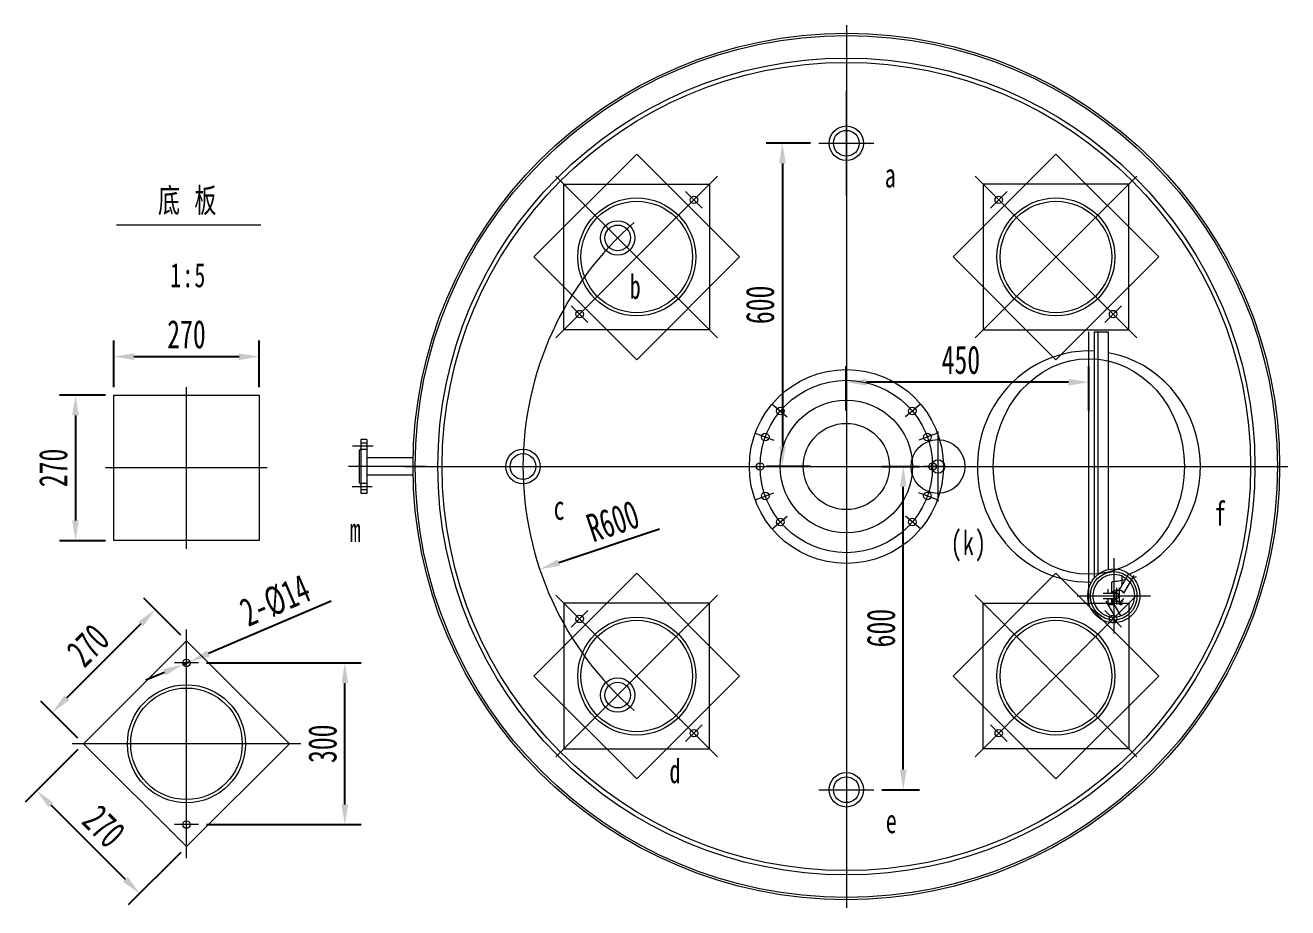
# Model space of a CAD drawing. Header units: millimetres. Extents: x 3545 to 4112, y 673 to 1094.
# Drawn here: x 3545 to 3701.2, y 728.6 to 837.8 of the extents above; entities that cross this region are included whole.
import ezdxf

# ---------------------------------------------------------------- set-up
doc = ezdxf.new("R2010")
doc.units = ezdxf.units.MM
doc.header["$PDSIZE"] = -5
doc.layers.get('Defpoints').update_dxf_attribs({"lineweight": 18})
doc.layers.add('细线', color=7, linetype='Continuous', lineweight=15)
doc.styles.get("Standard").update_dxf_attribs({"font": 'txt.shx', "width": 0.7, "oblique": 15, "bigfont": 'gbcbig.shx'})
doc.styles.add('标准', font='', dxfattribs={"width": 0.667})
doc.styles.get('标准').set_extended_font_data('仿宋_gb2312')
doc.dimstyles.new('15', dxfattribs={"dimtxt": 3.5, "dimasz": 2.5, "dimexe": 2, "dimexo": 1, "dimgap": 1, "dimtad": 1, "dimdec": 1, "dimlfac": 15, "dimdsep": 46, "dimtxsty": 'Standard', "dimcen": 0.1, "dimdle": 5, "dimadec": 0, "dimazin": 0, "dimtfac": 1, "dimtdec": 1, "dimtmove": 0, "dimatfit": 3, "dimfxl": 0, "dimtolj": 1, "dimarcsym": 0})

# ---------------------------------------------------------------- blocks, each defined once
blk = doc.blocks.new('*D64')
at = {"layer": 'Defpoints', "color": 0, "transparency": 16777216}
for p in [(3646.57, 783.25), (3608.64, 770.54)]:
    blk.add_point(p, dxfattribs=at)
at = {"layer": '细线', "color": 0, "lineweight": -2, "transparency": 16777216}
blk.add_line((3623.48, 775.51), (3611.02, 771.34), dxfattribs=at)
at = {"layer": '细线', "color": 0, "transparency": 16777216}
blk.add_solid([(3610.88, 771.73), (3611.15, 770.94), (3608.64, 770.54)], dxfattribs=at)
at = {"layer": '细线', "color": 0, "transparency": 16777216, "insert": (3617.7, 776.48), "char_height": 3.5, "attachment_point": 5, "rotation": 18.5184, "style": '标准'}
blk.add_mtext('\\A1;R600', dxfattribs=at)
blk = doc.blocks.new('*D67')
at = {"layer": 'Defpoints', "color": 0, "transparency": 16777216}
for p in [(3646.57, 793.68), (3646.57, 789.18), (3676.57, 789.18)]:
    blk.add_point(p, dxfattribs=at)
at = {"layer": '细线', "color": 0, "lineweight": -2, "transparency": 16777216}
for p, q in [((3646.57, 790.18), (3646.57, 795.68)), ((3676.57, 790.18), (3676.57, 795.68)), ((3674.07, 793.68), (3649.07, 793.68))]:
    blk.add_line(p, q, dxfattribs=at)
at = {"layer": '细线', "color": 0, "transparency": 16777216}
for points in [[(3649.07, 794.09), (3649.07, 793.26), (3646.57, 793.68)], [(3674.07, 794.09), (3674.07, 793.26), (3676.57, 793.68)]]:
    blk.add_solid(points, dxfattribs=at)
at = {"layer": '细线', "color": 0, "transparency": 16777216, "insert": (3660.74, 796.43), "char_height": 3.5, "attachment_point": 5, "style": '标准'}
blk.add_mtext('\\A1;450', dxfattribs=at)
blk = doc.blocks.new('*D103')
at = {"layer": 'Defpoints', "color": 0, "transparency": 16777216}
for p in [(3643.16, 823.25), (3638.66, 783.25), (3643.16, 783.25)]:
    blk.add_point(p, dxfattribs=at)
at = {"layer": '细线', "color": 0, "lineweight": -2, "transparency": 16777216}
for p, q in [((3642.16, 823.25), (3636.66, 823.25)), ((3638.66, 820.75), (3638.66, 785.75)), ((3642.16, 783.25), (3636.66, 783.25))]:
    blk.add_line(p, q, dxfattribs=at)
at = {"layer": '细线', "color": 0, "transparency": 16777216}
for points in [[(3638.25, 820.75), (3639.08, 820.75), (3638.66, 823.25)], [(3638.25, 785.75), (3639.08, 785.75), (3638.66, 783.25)]]:
    blk.add_solid(points, dxfattribs=at)
at = {"layer": '细线', "color": 0, "transparency": 16777216, "insert": (3635.91, 803.25), "char_height": 3.5, "attachment_point": 5, "rotation": 90, "style": '标准'}
blk.add_mtext('\\A1;600', dxfattribs=at)
blk = doc.blocks.new('*D104')
at = {"layer": 'Defpoints', "color": 0, "transparency": 16777216}
for p in [(3573.95, 796.84), (3555.95, 792.07), (3573.95, 792.07)]:
    blk.add_point(p, dxfattribs=at)
at = {"layer": '细线', "color": 0, "lineweight": -2, "transparency": 16777216}
for p, q in [((3555.95, 793.07), (3555.95, 798.84)), ((3573.95, 793.07), (3573.95, 798.84)), ((3558.45, 796.84), (3571.45, 796.84))]:
    blk.add_line(p, q, dxfattribs=at)
at = {"layer": '细线', "color": 0, "transparency": 16777216}
for points in [[(3558.45, 797.26), (3558.45, 796.42), (3555.95, 796.84)], [(3571.45, 797.26), (3571.45, 796.42), (3573.95, 796.84)]]:
    blk.add_solid(points, dxfattribs=at)
at = {"layer": '细线', "color": 0, "transparency": 16777216, "insert": (3564.95, 799.59), "char_height": 3.5, "attachment_point": 5, "style": '标准'}
blk.add_mtext('\\A1;270', dxfattribs=at)
blk = doc.blocks.new('*D105')
at = {"layer": 'Defpoints', "color": 0, "transparency": 16777216}
for p in [(3555.95, 792.07), (3551.23, 774.07), (3555.95, 774.07)]:
    blk.add_point(p, dxfattribs=at)
at = {"layer": '细线', "color": 0, "lineweight": -2, "transparency": 16777216}
for p, q in [((3554.95, 792.07), (3549.23, 792.07)), ((3551.23, 789.57), (3551.23, 776.57)), ((3554.95, 774.07), (3549.23, 774.07))]:
    blk.add_line(p, q, dxfattribs=at)
at = {"layer": '细线', "color": 0, "transparency": 16777216}
for points in [[(3550.81, 789.57), (3551.64, 789.57), (3551.23, 792.07)], [(3550.81, 776.57), (3551.64, 776.57), (3551.23, 774.07)]]:
    blk.add_solid(points, dxfattribs=at)
at = {"layer": '细线', "color": 0, "transparency": 16777216, "insert": (3548.48, 783.07), "char_height": 3.5, "attachment_point": 5, "rotation": 90, "style": '标准'}
blk.add_mtext('\\A1;270', dxfattribs=at)
blk = doc.blocks.new('*D106')
at = {"layer": 'Defpoints', "color": 0, "transparency": 16777216}
for p in [(3552.22, 748.94), (3564.95, 736.21), (3559.15, 730.41)]:
    blk.add_point(p, dxfattribs=at)
at = {"layer": '细线', "color": 0, "lineweight": -2, "transparency": 16777216}
for p, q in [((3551.52, 748.23), (3545.01, 741.72)), ((3548.19, 741.37), (3557.38, 732.18)), ((3564.24, 735.5), (3557.73, 729))]:
    blk.add_line(p, q, dxfattribs=at)
at = {"layer": '细线', "color": 0, "transparency": 16777216}
for points in [[(3548.48, 741.66), (3547.89, 741.08), (3546.42, 743.14)], [(3557.68, 732.47), (3557.09, 731.88), (3559.15, 730.41)]]:
    blk.add_solid(points, dxfattribs=at)
at = {"layer": '细线', "color": 0, "transparency": 16777216, "insert": (3554.73, 738.72), "char_height": 3.5, "attachment_point": 5, "rotation": 315, "style": '标准'}
blk.add_mtext('\\A1;270', dxfattribs=at)
blk = doc.blocks.new('*D107')
at = {"layer": 'Defpoints', "color": 0, "transparency": 16777216}
for p in [(3564.95, 761.67), (3548.35, 752.81), (3552.22, 748.94)]:
    blk.add_point(p, dxfattribs=at)
at = {"layer": '细线', "color": 0, "lineweight": -2, "transparency": 16777216}
for p, q in [((3564.24, 762.37), (3559.66, 766.96)), ((3559.31, 763.77), (3550.12, 754.58)), ((3551.52, 749.65), (3546.93, 754.23))]:
    blk.add_line(p, q, dxfattribs=at)
at = {"layer": '细线', "color": 0, "transparency": 16777216}
for points in [[(3559.01, 764.07), (3559.6, 763.48), (3561.08, 765.54)], [(3549.82, 754.88), (3550.41, 754.29), (3548.35, 752.81)]]:
    blk.add_solid(points, dxfattribs=at)
at = {"layer": '细线', "color": 0, "transparency": 16777216, "insert": (3552.77, 761.12), "char_height": 3.5, "attachment_point": 5, "rotation": 45, "style": '标准'}
blk.add_mtext('\\A1;270', dxfattribs=at)
blk = doc.blocks.new('*D108')
at = {"layer": 'Defpoints', "color": 0, "transparency": 16777216}
for p in [(3566.42, 758.94), (3584.54, 758.94), (3566.42, 738.94)]:
    blk.add_point(p, dxfattribs=at)
at = {"layer": '细线', "color": 0, "lineweight": -2, "transparency": 16777216}
for p, q in [((3567.42, 758.94), (3586.54, 758.94)), ((3584.54, 741.44), (3584.54, 756.44)), ((3567.42, 738.94), (3586.54, 738.94))]:
    blk.add_line(p, q, dxfattribs=at)
at = {"layer": '细线', "color": 0, "transparency": 16777216}
for points in [[(3584.12, 756.44), (3584.96, 756.44), (3584.54, 758.94)], [(3584.12, 741.44), (3584.96, 741.44), (3584.54, 738.94)]]:
    blk.add_solid(points, dxfattribs=at)
at = {"layer": '细线', "color": 0, "transparency": 16777216, "insert": (3581.79, 748.94), "char_height": 3.5, "attachment_point": 5, "rotation": 90, "style": '标准'}
blk.add_mtext('\\A1;300', dxfattribs=at)
blk = doc.blocks.new('*D109')
at = {"layer": 'Defpoints', "color": 0, "transparency": 16777216}
for p in [(3565.38, 759.12), (3564.52, 758.76)]:
    blk.add_point(p, dxfattribs=at)
at = {"layer": '细线', "color": 0, "lineweight": -2, "transparency": 16777216}
for p, q in [((3582.84, 766.59), (3567.68, 760.11)), ((3564.52, 758.76), (3565.38, 759.12)), ((3562.22, 757.77), (3559.92, 756.79))]:
    blk.add_line(p, q, dxfattribs=at)
at = {"layer": '细线', "color": 0, "transparency": 16777216}
for points in [[(3567.51, 760.49), (3567.84, 759.72), (3565.38, 759.12)], [(3562.06, 758.16), (3562.39, 757.39), (3564.52, 758.76)]]:
    blk.add_solid(points, dxfattribs=at)
at = {"layer": '细线', "color": 0, "transparency": 16777216, "insert": (3575.93, 766.63), "char_height": 3.5, "attachment_point": 5, "rotation": 23.1451, "style": '标准'}
blk.add_mtext('\\A1;2-%%C14', dxfattribs=at)
blk = doc.blocks.new('*D110')
at = {"layer": 'Defpoints', "color": 0, "transparency": 16777216}
for p in [(3649.98, 783.25), (3653.62, 783.25), (3649.98, 743.25)]:
    blk.add_point(p, dxfattribs=at)
at = {"layer": '细线', "color": 0, "lineweight": -2, "transparency": 16777216}
for p, q in [((3650.98, 783.25), (3655.62, 783.25)), ((3653.62, 745.75), (3653.62, 780.75)), ((3650.98, 743.25), (3655.62, 743.25))]:
    blk.add_line(p, q, dxfattribs=at)
at = {"layer": '细线', "color": 0, "transparency": 16777216}
for points in [[(3653.2, 780.75), (3654.03, 780.75), (3653.62, 783.25)], [(3653.2, 745.75), (3654.03, 745.75), (3653.62, 743.25)]]:
    blk.add_solid(points, dxfattribs=at)
at = {"layer": '细线', "color": 0, "transparency": 16777216, "insert": (3650.87, 763.25), "char_height": 3.5, "attachment_point": 5, "rotation": 90, "style": '标准'}
blk.add_mtext('\\A1;600', dxfattribs=at)

msp = doc.modelspace()

# ---------------------------------------------------------------- linework, layer by layer
at = {"layer": '细线'}
for p, q in [((3646.5736, 837.8481), (3646.5736, 728.6481)), ((3646.5736, 816.7481), (3646.5736, 829.7481)), ((3643.1633, 823.2481), (3649.9839, 823.2481)), ((3610.6464, 799.1753), (3630.6464, 819.1753)), ((3630.6464, 799.1753), (3610.6464, 819.1753)), ((3682.5009, 799.1753), (3662.5009, 819.1753)), ((3662.5009, 799.1753), (3682.5009, 819.1753)), ((3628.7545, 815.2093), (3626.6803, 817.2835)), ((3664.3927, 815.2093), (3666.4669, 817.2835)), ((3556.2833, 813.1494), (3574.1279, 813.1494)), ((3614.6124, 801.0671), (3612.5382, 803.1413)), ((3678.5348, 801.0671), (3680.609, 803.1413)), ((3676.5736, 766.1814), (3676.5736, 799.9147)), ((3677.2374, 799.9147), (3677.2374, 769.4429)), ((3677.2374, 799.9147), (3678.9785, 799.9147)), ((3677.6968, 799.9147), (3677.6968, 769.8901)), ((3678.9785, 799.9147), (3678.9785, 770.5061)), ((3564.9504, 773.0715), (3564.9504, 793.0715)), ((3637.3811, 790.9615), (3639.2513, 789.3922)), ((3655.7661, 790.9615), (3653.8959, 789.3922)), ((3635.2973, 787.3523), (3637.5915, 786.5173)), ((3657.8499, 787.3523), (3655.5557, 786.5173)), ((3657.9069, 787.5814), (3657.9069, 778.9147)), ((3588.0351, 785.7481), (3585.4966, 785.7481)), ((3587.2403, 786.5814), (3586.5069, 786.5814)), ((3586.5069, 786.5814), (3586.5069, 779.9147)), ((3587.2403, 786.1481), (3586.5069, 786.1481)), ((3587.2403, 786.5814), (3587.2403, 779.9147)), ((3586.5069, 785.4481), (3586.3069, 785.2481)), ((3586.3069, 785.2481), (3586.3069, 781.2481)), ((3587.2403, 785.3481), (3586.5069, 785.3481)), ((3592.9736, 784.3147), (3587.2403, 784.3147)), ((3574.9504, 783.0715), (3554.9504, 783.0715)), ((3594.5864, 783.2481), (3584.9736, 783.2481)), ((3591.9736, 783.2481), (3701.1736, 783.2481)), ((3634.5736, 783.2481), (3637.0151, 783.2481)), ((3658.5736, 783.2481), (3656.1322, 783.2481)), ((3586.5069, 781.0481), (3586.3069, 781.2481)), ((3587.2403, 781.1481), (3586.5069, 781.1481)), ((3592.9736, 782.1814), (3587.2403, 782.1814)), ((3587.9374, 780.7481), (3585.4555, 780.7481)), ((3587.2403, 780.3481), (3586.5069, 780.3481)), ((3587.2403, 779.9147), (3586.5069, 779.9147)), ((3635.2973, 779.1438), (3637.5915, 779.9788)), ((3657.8499, 779.1438), (3655.5557, 779.9788)), ((3637.3811, 775.5346), (3639.2513, 777.1039)), ((3655.7661, 775.5346), (3653.8959, 777.1039)), ((3679.6584, 771.9144), (3679.6584, 762.5814)), ((3680.3377, 767.9149), (3681.4891, 769.9092)), ((3679.3635, 768.9522), (3679.3635, 767.5814)), ((3680.6452, 769.8179), (3680.6452, 768.4475)), ((3680.915, 767.5816), (3682.1741, 769.7623)), ((3610.6464, 767.3208), (3630.6464, 747.3208)), ((3630.6464, 767.3208), (3610.6464, 747.3208)), ((3682.5009, 767.3208), (3662.5009, 747.3208)), ((3662.5009, 767.3208), (3682.5009, 747.3208)), ((3675.1082, 767.2481), (3684.2086, 767.2481)), ((3678.3377, 767.5814), (3679.9708, 767.5814)), ((3678.3377, 766.9147), (3679.9708, 766.9147)), ((3678.7947, 767.5814), (3679.7603, 767.5814)), ((3678.795, 766.9147), (3679.7603, 766.9147)), ((3678.9041, 768.086), (3678.9041, 767.5814)), ((3678.9041, 766.9147), (3678.9041, 766.4093)), ((3679.2484, 766.9149), (3680.5077, 764.7337)), ((3679.3635, 766.9147), (3679.3635, 766.1814)), ((3679.9708, 768.2397), (3679.9708, 766.1814)), ((3680.0043, 768.2397), (3680.0043, 766.1814)), ((3680.0043, 767.9147), (3680.3456, 767.9147)), ((3680.3377, 768.2397), (3680.3377, 766.1814)), ((3614.6124, 765.429), (3612.5382, 763.3548)), ((3678.5348, 765.429), (3680.609, 763.3548)), ((3678.671, 766.5816), (3679.8226, 764.5869)), ((3678.9878, 766.1814), (3679.6043, 766.1814)), ((3679.6043, 766.7147), (3679.6043, 766.1814)), ((3680.0043, 766.5814), (3680.3377, 766.5813)), ((3680.4043, 766.5813), (3680.4043, 766.1814)), ((3680.4043, 766.1814), (3680.5687, 766.1814)), ((3680.5687, 766.1814), (3680.6452, 766.1814)), ((3680.6452, 766.6565), (3680.6452, 766.1814)), ((3564.9504, 734.7972), (3564.9504, 763.0815)), ((3566.4171, 758.9393), (3563.4837, 758.9393)), ((3628.7545, 751.2868), (3626.6803, 749.2126)), ((3664.3927, 751.2868), (3666.4669, 749.2126)), ((3646.5736, 749.7481), (3646.5736, 736.7481)), ((3579.0925, 748.9393), (3550.8082, 748.9393)), ((3643.1633, 743.2481), (3649.9839, 743.2481)), ((3566.4171, 738.9393), (3563.4837, 738.9393))]:
    msp.add_line(p, q, dxfattribs=at)
for points in [[(3607.9184, 809.1753), (3620.6464, 821.9032), (3633.3743, 809.1753), (3620.6464, 796.4474)], [(3685.2288, 809.1753), (3672.5009, 821.9032), (3659.7729, 809.1753), (3672.5009, 796.4474)], [(3611.6464, 800.1753), (3611.6464, 818.1753), (3629.6464, 818.1753), (3629.6464, 800.1753)], [(3681.5009, 800.1753), (3681.5009, 818.1753), (3663.5009, 818.1753), (3663.5009, 800.1753)], [(3573.9504, 774.0715), (3555.9504, 774.0715), (3555.9504, 792.0715), (3573.9504, 792.0715)], [(3607.9184, 757.3208), (3620.6464, 744.5929), (3633.3743, 757.3208), (3620.6464, 770.0487)], [(3685.2288, 757.3208), (3672.5009, 744.5929), (3659.7729, 757.3208), (3672.5009, 770.0487)], [(3611.6464, 766.3208), (3611.6464, 748.3208), (3629.6464, 748.3208), (3629.6464, 766.3208)], [(3681.5009, 766.3208), (3681.5009, 748.3208), (3663.5009, 748.3208), (3663.5009, 766.3208)], [(3564.9504, 736.2114), (3552.2225, 748.9393), (3564.9504, 761.6672), (3577.6783, 748.9393)]]:
    msp.add_lwpolyline(points, close=True, dxfattribs=at)
for centre, radius in [((3646.5736, 783.2481), 53.6), ((3646.5736, 783.2481), 53.3333), ((3646.5736, 783.2481), 50.5333), ((3646.5736, 783.2481), 50), ((3646.5736, 823.2481), 2.1333), ((3646.5736, 823.2481), 1.5933), ((3620.6464, 809.1753), 7.3), ((3620.6464, 809.1753), 6.9), ((3627.7174, 816.2464), 0.4667), ((3665.4298, 816.2464), 0.4667), ((3672.5009, 809.1753), 7.3), ((3672.5009, 809.1753), 6.9), ((3618.2893, 811.5323), 2.1333), ((3618.2893, 811.5323), 1.5933), ((3613.5753, 802.1042), 0.4667), ((3679.5719, 802.1042), 0.4667), ((3646.5736, 783.2481), 12), ((3646.5736, 783.2481), 10.6667), ((3638.4025, 790.1045), 0.4667), ((3646.5736, 783.2481), 8.2), ((3654.7447, 790.1045), 0.4667), ((3636.5502, 786.8963), 0.4667), ((3646.5736, 783.2481), 5.3333), ((3656.597, 786.8963), 0.4667), ((3657.9069, 783.2481), 3.3333), ((3606.5736, 783.2481), 2.1333), ((3606.5736, 783.2481), 1.5933), ((3657.9069, 783.2481), 0.8333), ((3635.9069, 783.2481), 0.4667), ((3657.2403, 783.2481), 0.4667), ((3636.5502, 779.5998), 0.4667), ((3656.597, 779.5998), 0.4667), ((3638.4025, 776.3917), 0.4667), ((3654.7447, 776.3917), 0.4667), ((3679.9708, 767.2481), 0.3333), ((3613.5753, 764.3919), 0.4667), ((3620.6464, 757.3208), 7.3), ((3620.6464, 757.3208), 6.9), ((3672.5009, 757.3208), 7.3), ((3672.5009, 757.3208), 6.9), ((3679.5719, 764.3919), 0.4667), ((3564.9504, 758.9393), 0.4667), ((3564.9504, 748.9393), 7.3), ((3618.2893, 754.9638), 2.1333), ((3618.2893, 754.9638), 1.5933), ((3564.9504, 748.9393), 6.9), ((3627.7174, 750.2497), 0.4667), ((3665.4298, 750.2497), 0.4667), ((3646.5736, 743.2481), 2.1333), ((3646.5736, 743.2481), 1.5933), ((3564.9504, 738.9393), 0.4667)]:
    msp.add_circle(centre, radius, dxfattribs=at)
for centre, radius, start, end in [((3646.5736, 783.2481), 40, 130.975354, 229.024646), ((3680.0043, 767.2481), 0.6667, 89.98433, 150), ((3680.0043, 767.2481), 0.6667, 210, 270), ((3680.3377, 767.2481), 0.6667, 30, 330), ((3680.0043, 767.2481), 0.3333, 90, 270)]:
    msp.add_arc(centre, radius, start, end, dxfattribs=at)
for centre, start_param, end_param in [((3676.5736, 783.2481), 3.09344163, 6.30637327), ((3676.5736, 783.2481), 0.37134953, 2.96632605), ((3678.2403, 783.2481), 0.08429611, 0.2100173), ((3678.2403, 783.2481), 0.27760971, 0.31114554)]:
    msp.add_ellipse(centre, major_axis=(0, -14.3), ratio=0.96447552, start_param=start_param, end_param=end_param, dxfattribs=at)
for centre, major_axis, ratio in [((3676.5736, 783.2481), (0, -13.3333), 0.887), ((3679.6584, 767.2481), (0, -3), 0.9612617)]:
    msp.add_ellipse(centre, major_axis=major_axis, ratio=ratio, dxfattribs=at)
for points, knots in [([(3679.6584, 763.9147), (3679.9423, 763.9147), (3680.2261, 763.9539), (3680.9584, 764.1595), (3681.3881, 764.3949), (3682.1083, 765.0325), (3682.3985, 765.434), (3682.7859, 766.3262), (3682.8831, 766.8163), (3682.867, 767.7934), (3682.7538, 768.2798), (3682.3371, 769.158), (3682.0338, 769.5492), (3681.2927, 770.1609), (3680.8554, 770.381), (3679.9302, 770.6058), (3679.4431, 770.6101), (3678.5142, 770.4021), (3678.0731, 770.1899), (3677.3219, 769.5914), (3677.012, 769.2057), (3676.5807, 768.335), (3676.4594, 767.8506), (3676.427, 766.874), (3676.516, 766.3823), (3676.8885, 765.4834), (3677.1719, 765.0767), (3677.8812, 764.4264), (3678.3069, 764.1833), (3679.0535, 763.9592), (3679.3559, 763.9147), (3679.6584, 763.9147)], [0, 0, 0, 0, 316.93706726, 316.93706726, 847.71059569, 847.71059569, 1378.48412412, 1378.48412412, 1909.25765255, 1909.25765255, 2440.03118098, 2440.03118098, 2970.80470942, 2970.80470942, 3501.57823785, 3501.57823785, 4032.35176628, 4032.35176628, 4563.12529471, 4563.12529471, 5093.89882315, 5093.89882315, 5624.67235158, 5624.67235158, 6155.44588001, 6155.44588001, 6686.21940844, 6686.21940844, 7216.99293688, 7216.99293688, 7554.74897451, 7554.74897451, 7554.74897451, 7554.74897451]), ([(3679.6584, 764.5814), (3679.8988, 764.5814), (3680.1391, 764.6171), (3680.7542, 764.804), (3681.1119, 765.017), (3681.6974, 765.5921), (3681.9245, 765.9539), (3682.1959, 766.748), (3682.2398, 767.1796), (3682.1339, 768.0162), (3681.9842, 768.4205), (3681.5258, 769.1124), (3681.2177, 769.3994), (3680.5117, 769.7957), (3680.1145, 769.9048), (3679.3155, 769.9233), (3678.9142, 769.8328), (3678.1924, 769.4699), (3677.8725, 769.1976), (3677.3852, 768.5281), (3677.2184, 768.1314), (3677.0767, 767.3006), (3677.1021, 766.8674), (3677.3392, 766.0612), (3677.5507, 765.689), (3678.1113, 765.0869), (3678.4598, 764.8574), (3679.1023, 764.6293), (3679.3803, 764.5814), (3679.6584, 764.5814)], [0, 0, 0, 0, 320.01349483, 320.01349483, 852.05865257, 852.05865257, 1384.10381031, 1384.10381031, 1916.14896805, 1916.14896805, 2448.1941258, 2448.1941258, 2980.23928354, 2980.23928354, 3512.28444128, 3512.28444128, 4044.32959902, 4044.32959902, 4576.37475676, 4576.37475676, 5108.41991451, 5108.41991451, 5640.46507225, 5640.46507225, 6172.51022999, 6172.51022999, 6704.55538773, 6704.55538773, 7074.81260736, 7074.81260736, 7074.81260736, 7074.81260736])]:
    msp.add_open_spline(points, degree=3, knots=knots, dxfattribs=at)

# ---------------------------------------------------------------- texts
at = {"layer": '细线', "char_height": 3, "line_spacing_factor": 1.15057, "style": '标准'}
for s, insert, width, attachment_point in [('\\T1.1;a', (3652.0785, 819.2522), 2.388059, 5), ('\\T1.1;底 板', (3565.1746, 814.3353), 11.317567, 8), ('\\T1.1;1:5', (3565.1746, 805.3798), 7.164177, 8), ('\\T1.1;b', (3620.5258, 805.4691), 2.388059, 5), ('\\T1.1;c', (3611.1123, 778.121), 2.388059, 5), ('\\T1.1;f', (3692.8837, 777.4114), 2.388059, 5), ('{\\T1.1;m}', (3585.8894, 775.3937), 2.388059, 5), ('{\\T1.1;(k)}', (3661.7328, 773.3813), 7.164177, 5), ('\\T1.1;d', (3625.4355, 745.5353), 2.388059, 5), ('\\T1.1;e', (3652.1972, 739.349), 2.388059, 5)]:
    msp.add_mtext(s, dxfattribs=dict(at, insert=insert, width=width, attachment_point=attachment_point))

# ---------------------------------------------------------------- dimensions: what is measured, and where the dimension line sits
at = {"layer": '细线', "color": 3}
for base, p1, p2, angle, picture, middle in [((3638.663, 783.2481), (3643.1633, 823.2481), (3643.1633, 783.2481), 90, '*D103', (3635.913, 803.2481)), ((3551.2256, 774.0715), (3555.9504, 792.0715), (3555.9504, 774.0715), 90, '*D105', (3548.4756, 783.0715)), ((3653.6178, 783.2481), (3649.9839, 743.2481), (3649.9839, 783.2481), 90, '*D110', (3650.8678, 763.2481)), ((3548.3484, 752.8134), (3564.9504, 761.6672), (3552.2225, 748.9393), 225, '*D107', (3552.7678, 761.1219)), ((3584.5413, 758.9393), (3566.4171, 738.9393), (3566.4171, 758.9393), 90, '*D108', (3581.7913, 748.9393)), ((3559.1491, 730.4101), (3552.2225, 748.9393), (3564.9504, 736.2114), 315, '*D106', (3554.7296, 738.7186))]:
    dim = msp.add_linear_dim(base=base, p1=p1, p2=p2, angle=angle, dimstyle='15', override={"dimtxsty": '标准', "dimsah": 1}, dxfattribs=at)
    dim.commit()
    dim.dimension.update_dxf_attribs({"geometry": picture, "text_midpoint": middle})
dim = msp.add_linear_dim(base=(3573.9504, 796.8402), p1=(3555.9504, 792.0715), p2=(3573.9504, 792.0715), dimstyle='15', override={"dimtxsty": '标准', "dimsah": 1}, dxfattribs=at)
dim.commit()
dim.dimension.update_dxf_attribs({"geometry": '*D104', "text_midpoint": (3564.9504, 799.5902)})
dim = msp.add_linear_dim(base=(3646.5736, 793.6783), p1=(3676.5736, 789.1783), p2=(3646.5736, 789.1783), dimstyle='15', override={"dimtxsty": '标准', "dimsah": 1}, dxfattribs=at)
dim.commit()
dim.dimension.update_dxf_attribs({"geometry": '*D67', "text_midpoint": (3660.7403, 793.6783), "dimtype": 160})
dim = msp.add_radius_dim(center=(3646.5736, 783.2481), mpoint=(3608.6447, 770.5437), dimstyle='15', override={"dimtxsty": '标准', "dimsah": 1}, dxfattribs=at)
dim.commit()
dim.dimension.update_dxf_attribs({"geometry": '*D64', "text_midpoint": (3618.5765, 773.8703), "dimtype": 164})
dim = msp.add_diameter_dim_2p(p1=(3564.5213, 758.7559), p2=(3565.3795, 759.1227), text='2-%%C14', dimstyle='15', override={"dimtxsty": '标准', "dimsah": 1}, dxfattribs=at)
dim.commit()
dim.dimension.update_dxf_attribs({"geometry": '*D109', "text_midpoint": (3577.015, 764.0965), "dimtype": 163})

doc.saveas('drawing.dxf')
